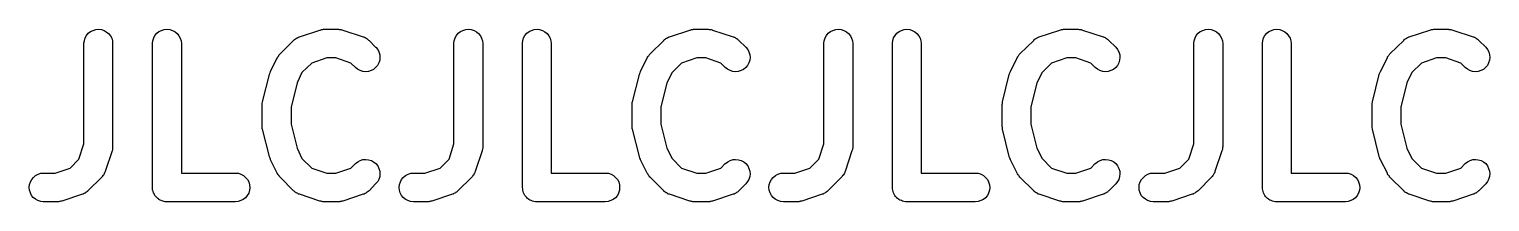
# Model space of a CAD drawing. Extents: x 94.5 to 145.5, y -143.6 to -114.4.
# Drawn here: x 136.01 to 141.08, y -114.96 to -114.36 of the extents above; entities that cross this region are included whole.
import ezdxf

# ---------------------------------------------------------------- set-up
doc = ezdxf.new("R2010")
doc.units = 0
doc.layers.add('BLACK', color=7, linetype='CONTINUOUS')

msp = doc.modelspace()

# ---------------------------------------------------------------- linework, layer by layer
at = {"layer": 'BLACK', "linetype": 'CONTINUOUS'}
for p, q in [((136.22, -114.365), (136.229, -114.361)), ((136.229, -114.361), (136.238, -114.358)), ((136.238, -114.358), (136.248, -114.357)), ((136.248, -114.357), (136.258, -114.358)), ((136.258, -114.358), (136.267, -114.361)), ((136.267, -114.361), (136.275, -114.366)), ((136.458, -114.365), (136.467, -114.361)), ((136.467, -114.361), (136.476, -114.358)), ((136.476, -114.358), (136.486, -114.357)), ((136.486, -114.357), (136.496, -114.358)), ((136.496, -114.358), (136.505, -114.361)), ((136.505, -114.361), (136.514, -114.366)), ((136.946, -114.384), (137.017, -114.36)), ((137.017, -114.36), (137.018, -114.36)), ((137.018, -114.36), (137.021, -114.359)), ((137.021, -114.359), (137.023, -114.358)), ((137.023, -114.358), (137.026, -114.358)), ((137.026, -114.358), (137.028, -114.358)), ((137.028, -114.358), (137.03, -114.357)), ((137.03, -114.357), (137.033, -114.357)), ((137.033, -114.357), (137.081, -114.357)), ((137.081, -114.357), (137.082, -114.357)), ((137.082, -114.357), (137.084, -114.358)), ((137.084, -114.358), (137.087, -114.358)), ((137.087, -114.358), (137.089, -114.358)), ((137.089, -114.358), (137.091, -114.358)), ((137.091, -114.358), (137.094, -114.359)), ((137.094, -114.359), (137.097, -114.36)), ((137.097, -114.36), (137.168, -114.384)), ((137.506, -114.365), (137.514, -114.361)), ((137.514, -114.361), (137.524, -114.358)), ((137.524, -114.358), (137.534, -114.357)), ((137.534, -114.357), (137.543, -114.358)), ((137.543, -114.358), (137.553, -114.361)), ((137.553, -114.361), (137.561, -114.366)), ((137.744, -114.365), (137.753, -114.361)), ((137.753, -114.361), (137.762, -114.358)), ((137.762, -114.358), (137.772, -114.357)), ((137.772, -114.357), (137.781, -114.358)), ((137.781, -114.358), (137.791, -114.361)), ((137.791, -114.361), (137.799, -114.366)), ((138.232, -114.384), (138.303, -114.36)), ((138.303, -114.36), (138.304, -114.36)), ((138.304, -114.36), (138.306, -114.359)), ((138.306, -114.359), (138.309, -114.358)), ((138.309, -114.358), (138.311, -114.358)), ((138.311, -114.358), (138.313, -114.358)), ((138.313, -114.358), (138.316, -114.357)), ((138.316, -114.357), (138.319, -114.357)), ((138.319, -114.357), (138.367, -114.357)), ((138.367, -114.357), (138.37, -114.358)), ((138.367, -114.357), (138.367, -114.357)), ((138.37, -114.358), (138.373, -114.358)), ((138.373, -114.358), (138.375, -114.358)), ((138.375, -114.358), (138.377, -114.358)), ((138.377, -114.358), (138.38, -114.359)), ((138.38, -114.359), (138.382, -114.36)), ((138.382, -114.36), (138.454, -114.384)), ((138.792, -114.365), (138.8, -114.361)), ((138.8, -114.361), (138.81, -114.358)), ((138.81, -114.358), (138.819, -114.357)), ((138.819, -114.357), (138.829, -114.358)), ((138.829, -114.358), (138.838, -114.361)), ((138.838, -114.361), (138.847, -114.366)), ((139.03, -114.365), (139.038, -114.361)), ((139.038, -114.361), (139.048, -114.358)), ((139.048, -114.358), (139.057, -114.357)), ((139.057, -114.357), (139.067, -114.358)), ((139.067, -114.358), (139.076, -114.361)), ((139.076, -114.361), (139.085, -114.366)), ((139.517, -114.384), (139.589, -114.36)), ((139.589, -114.36), (139.592, -114.359)), ((139.589, -114.36), (139.589, -114.36)), ((139.592, -114.359), (139.595, -114.358)), ((139.595, -114.358), (139.597, -114.358)), ((139.597, -114.358), (139.599, -114.358)), ((139.599, -114.358), (139.602, -114.357)), ((139.602, -114.357), (139.605, -114.357)), ((139.605, -114.357), (139.652, -114.357)), ((139.652, -114.357), (139.653, -114.357)), ((139.653, -114.357), (139.656, -114.358)), ((139.656, -114.358), (139.659, -114.358)), ((139.659, -114.358), (139.661, -114.358)), ((139.661, -114.358), (139.663, -114.358)), ((139.663, -114.358), (139.665, -114.359)), ((139.665, -114.359), (139.668, -114.36)), ((139.668, -114.36), (139.739, -114.384)), ((140.077, -114.365), (140.086, -114.361)), ((140.086, -114.361), (140.095, -114.358)), ((140.095, -114.358), (140.105, -114.357)), ((140.105, -114.357), (140.115, -114.358)), ((140.115, -114.358), (140.124, -114.361)), ((140.124, -114.361), (140.133, -114.366)), ((140.315, -114.365), (140.324, -114.361)), ((140.324, -114.361), (140.333, -114.358)), ((140.333, -114.358), (140.343, -114.357)), ((140.343, -114.357), (140.353, -114.358)), ((140.353, -114.358), (140.362, -114.361)), ((140.362, -114.361), (140.371, -114.366)), ((140.803, -114.384), (140.875, -114.36)), ((140.875, -114.36), (140.878, -114.359)), ((140.875, -114.36), (140.875, -114.36)), ((140.878, -114.359), (140.881, -114.358)), ((140.881, -114.358), (140.883, -114.358)), ((140.883, -114.358), (140.885, -114.358)), ((140.885, -114.358), (140.888, -114.357)), ((140.888, -114.357), (140.89, -114.357)), ((140.89, -114.357), (140.938, -114.357)), ((140.938, -114.357), (140.939, -114.357)), ((140.939, -114.357), (140.941, -114.358)), ((140.941, -114.358), (140.944, -114.358)), ((140.944, -114.358), (140.946, -114.358)), ((140.946, -114.358), (140.948, -114.358)), ((140.948, -114.358), (140.951, -114.359)), ((140.951, -114.359), (140.954, -114.36)), ((140.954, -114.36), (141.025, -114.384)), ((136.197, -114.406), (136.199, -114.397)), ((136.197, -114.407), (136.197, -114.406)), ((136.197, -114.756), (136.197, -114.407)), ((136.199, -114.397), (136.202, -114.387)), ((136.202, -114.387), (136.206, -114.379)), ((136.206, -114.379), (136.212, -114.371)), ((136.212, -114.371), (136.22, -114.365)), ((136.275, -114.366), (136.283, -114.372)), ((136.283, -114.372), (136.289, -114.38)), ((136.289, -114.38), (136.294, -114.388)), ((136.294, -114.388), (136.297, -114.397)), ((136.297, -114.397), (136.297, -114.407)), ((136.297, -114.407), (136.297, -114.764)), ((136.436, -114.406), (136.437, -114.397)), ((136.436, -114.407), (136.436, -114.406)), ((136.436, -114.907), (136.436, -114.407)), ((136.437, -114.397), (136.44, -114.387)), ((136.44, -114.387), (136.444, -114.379)), ((136.444, -114.379), (136.451, -114.371)), ((136.451, -114.371), (136.458, -114.365)), ((136.514, -114.366), (136.521, -114.372)), ((136.521, -114.372), (136.527, -114.38)), ((136.527, -114.38), (136.532, -114.388)), ((136.532, -114.388), (136.535, -114.397)), ((136.535, -114.397), (136.536, -114.407)), ((136.536, -114.407), (136.536, -114.857)), ((136.879, -114.443), (136.926, -114.396)), ((136.926, -114.396), (136.927, -114.395)), ((136.927, -114.395), (136.928, -114.394)), ((136.928, -114.394), (136.929, -114.393)), ((136.929, -114.393), (136.932, -114.391)), ((136.932, -114.391), (136.935, -114.389)), ((136.935, -114.389), (136.936, -114.388)), ((136.936, -114.388), (136.937, -114.388)), ((136.937, -114.388), (136.94, -114.386)), ((136.94, -114.386), (136.943, -114.385)), ((136.943, -114.385), (136.945, -114.384)), ((136.945, -114.384), (136.946, -114.384)), ((137.168, -114.384), (137.169, -114.384)), ((137.169, -114.384), (137.17, -114.384)), ((137.17, -114.384), (137.171, -114.385)), ((137.171, -114.385), (137.174, -114.386)), ((137.174, -114.386), (137.178, -114.388)), ((137.178, -114.388), (137.179, -114.389)), ((137.179, -114.389), (137.18, -114.389)), ((137.18, -114.389), (137.183, -114.392)), ((137.183, -114.392), (137.185, -114.394)), ((137.185, -114.394), (137.186, -114.395)), ((137.186, -114.395), (137.188, -114.396)), ((137.188, -114.396), (137.211, -114.419)), ((137.483, -114.406), (137.484, -114.397)), ((137.483, -114.407), (137.483, -114.406)), ((137.483, -114.756), (137.483, -114.407)), ((137.484, -114.397), (137.487, -114.387)), ((137.487, -114.387), (137.492, -114.379)), ((137.492, -114.379), (137.498, -114.371)), ((137.498, -114.371), (137.506, -114.365)), ((137.561, -114.366), (137.569, -114.372)), ((137.569, -114.372), (137.575, -114.38)), ((137.575, -114.38), (137.579, -114.388)), ((137.579, -114.388), (137.582, -114.397)), ((137.582, -114.397), (137.583, -114.407)), ((137.583, -114.407), (137.583, -114.764)), ((137.721, -114.406), (137.722, -114.397)), ((137.721, -114.407), (137.721, -114.406)), ((137.721, -114.907), (137.721, -114.407)), ((137.722, -114.397), (137.725, -114.387)), ((137.725, -114.387), (137.73, -114.379)), ((137.73, -114.379), (137.736, -114.371)), ((137.736, -114.371), (137.744, -114.365)), ((137.799, -114.366), (137.807, -114.372)), ((137.807, -114.372), (137.813, -114.38)), ((137.813, -114.38), (137.818, -114.388)), ((137.818, -114.388), (137.82, -114.397)), ((137.82, -114.397), (137.821, -114.407)), ((137.821, -114.407), (137.821, -114.857)), ((138.165, -114.443), (138.212, -114.396)), ((138.212, -114.396), (138.213, -114.395)), ((138.213, -114.395), (138.214, -114.394)), ((138.214, -114.394), (138.215, -114.393)), ((138.215, -114.393), (138.218, -114.391)), ((138.218, -114.391), (138.22, -114.389)), ((138.22, -114.389), (138.222, -114.388)), ((138.222, -114.388), (138.223, -114.388)), ((138.223, -114.388), (138.226, -114.386)), ((138.226, -114.386), (138.229, -114.385)), ((138.229, -114.385), (138.23, -114.384)), ((138.23, -114.384), (138.232, -114.384)), ((138.454, -114.384), (138.454, -114.384)), ((138.454, -114.384), (138.456, -114.384)), ((138.456, -114.384), (138.457, -114.385)), ((138.457, -114.385), (138.46, -114.386)), ((138.46, -114.386), (138.463, -114.388)), ((138.463, -114.388), (138.464, -114.389)), ((138.464, -114.389), (138.466, -114.389)), ((138.466, -114.389), (138.468, -114.392)), ((138.468, -114.392), (138.471, -114.394)), ((138.471, -114.394), (138.472, -114.395)), ((138.472, -114.395), (138.473, -114.396)), ((138.473, -114.396), (138.497, -114.419)), ((138.769, -114.406), (138.77, -114.397)), ((138.769, -114.407), (138.769, -114.406)), ((138.769, -114.756), (138.769, -114.407)), ((138.77, -114.397), (138.773, -114.387)), ((138.773, -114.387), (138.778, -114.379)), ((138.778, -114.379), (138.784, -114.371)), ((138.784, -114.371), (138.792, -114.365)), ((138.847, -114.366), (138.854, -114.372)), ((138.854, -114.372), (138.861, -114.38)), ((138.861, -114.38), (138.865, -114.388)), ((138.865, -114.388), (138.868, -114.397)), ((138.868, -114.397), (138.869, -114.407)), ((138.869, -114.407), (138.869, -114.764)), ((139.007, -114.406), (139.008, -114.397)), ((139.007, -114.407), (139.007, -114.406)), ((139.007, -114.907), (139.007, -114.407)), ((139.008, -114.397), (139.011, -114.387)), ((139.011, -114.387), (139.016, -114.379)), ((139.016, -114.379), (139.022, -114.371)), ((139.022, -114.371), (139.03, -114.365)), ((139.085, -114.366), (139.092, -114.372)), ((139.092, -114.372), (139.099, -114.38)), ((139.099, -114.38), (139.103, -114.388)), ((139.103, -114.388), (139.106, -114.397)), ((139.106, -114.397), (139.107, -114.407)), ((139.107, -114.407), (139.107, -114.857)), ((139.45, -114.443), (139.498, -114.396)), ((139.498, -114.395), (139.499, -114.394)), ((139.498, -114.396), (139.498, -114.395)), ((139.499, -114.394), (139.5, -114.393)), ((139.5, -114.393), (139.503, -114.391)), ((139.503, -114.391), (139.506, -114.389)), ((139.506, -114.389), (139.507, -114.388)), ((139.507, -114.388), (139.508, -114.388)), ((139.508, -114.388), (139.512, -114.386)), ((139.512, -114.386), (139.515, -114.385)), ((139.515, -114.385), (139.516, -114.384)), ((139.516, -114.384), (139.517, -114.384)), ((139.739, -114.384), (139.74, -114.384)), ((139.74, -114.384), (139.741, -114.384)), ((139.741, -114.384), (139.743, -114.385)), ((139.743, -114.385), (139.746, -114.386)), ((139.746, -114.386), (139.749, -114.388)), ((139.749, -114.388), (139.75, -114.389)), ((139.75, -114.389), (139.751, -114.389)), ((139.751, -114.389), (139.754, -114.392)), ((139.754, -114.392), (139.757, -114.394)), ((139.757, -114.394), (139.758, -114.395)), ((139.758, -114.395), (139.759, -114.396)), ((139.759, -114.396), (139.783, -114.419)), ((140.055, -114.406), (140.056, -114.397)), ((140.055, -114.407), (140.055, -114.406)), ((140.055, -114.756), (140.055, -114.407)), ((140.056, -114.397), (140.059, -114.387)), ((140.059, -114.387), (140.063, -114.379)), ((140.063, -114.379), (140.07, -114.371)), ((140.07, -114.371), (140.077, -114.365)), ((140.133, -114.366), (140.14, -114.372)), ((140.14, -114.372), (140.146, -114.38)), ((140.146, -114.38), (140.151, -114.388)), ((140.151, -114.388), (140.154, -114.397)), ((140.154, -114.397), (140.155, -114.407)), ((140.155, -114.407), (140.155, -114.764)), ((140.293, -114.406), (140.294, -114.397)), ((140.293, -114.407), (140.293, -114.406)), ((140.293, -114.907), (140.293, -114.407)), ((140.294, -114.397), (140.297, -114.387)), ((140.297, -114.387), (140.301, -114.379)), ((140.301, -114.379), (140.308, -114.371)), ((140.308, -114.371), (140.315, -114.365)), ((140.371, -114.366), (140.378, -114.372)), ((140.378, -114.372), (140.384, -114.38)), ((140.384, -114.38), (140.389, -114.388)), ((140.389, -114.388), (140.392, -114.397)), ((140.392, -114.397), (140.393, -114.407)), ((140.393, -114.407), (140.393, -114.857)), ((140.736, -114.443), (140.784, -114.396)), ((140.784, -114.395), (140.785, -114.394)), ((140.784, -114.396), (140.784, -114.395)), ((140.785, -114.394), (140.786, -114.393)), ((140.786, -114.393), (140.789, -114.391)), ((140.789, -114.391), (140.792, -114.389)), ((140.792, -114.389), (140.793, -114.388)), ((140.793, -114.388), (140.794, -114.388)), ((140.794, -114.388), (140.797, -114.386)), ((140.797, -114.386), (140.8, -114.385)), ((140.8, -114.385), (140.802, -114.384)), ((140.802, -114.384), (140.803, -114.384)), ((141.025, -114.384), (141.026, -114.384)), ((141.026, -114.384), (141.027, -114.384)), ((141.027, -114.384), (141.029, -114.385)), ((141.029, -114.385), (141.032, -114.386)), ((141.032, -114.386), (141.035, -114.388)), ((141.035, -114.388), (141.036, -114.389)), ((141.036, -114.389), (141.037, -114.389)), ((141.037, -114.389), (141.04, -114.392)), ((141.04, -114.392), (141.043, -114.394)), ((141.043, -114.394), (141.044, -114.395)), ((141.044, -114.395), (141.045, -114.396)), ((141.045, -114.396), (141.069, -114.419)), ((136.846, -114.504), (136.869, -114.456)), ((136.869, -114.456), (136.87, -114.456)), ((136.87, -114.456), (136.871, -114.453)), ((136.871, -114.453), (136.873, -114.451)), ((136.873, -114.451), (136.874, -114.449)), ((136.874, -114.449), (136.875, -114.447)), ((136.875, -114.447), (136.877, -114.445)), ((136.877, -114.445), (136.879, -114.443)), ((137.041, -114.457), (136.989, -114.475)), ((137.073, -114.457), (137.041, -114.457)), ((137.125, -114.475), (137.073, -114.457)), ((137.211, -114.419), (137.212, -114.42)), ((137.212, -114.42), (137.218, -114.428)), ((137.218, -114.428), (137.222, -114.436)), ((137.222, -114.436), (137.225, -114.446)), ((137.225, -114.446), (137.226, -114.455)), ((137.226, -114.455), (137.225, -114.465)), ((138.131, -114.504), (138.155, -114.456)), ((138.155, -114.456), (138.157, -114.453)), ((138.155, -114.456), (138.155, -114.456)), ((138.157, -114.453), (138.158, -114.451)), ((138.158, -114.451), (138.16, -114.449)), ((138.16, -114.449), (138.161, -114.447)), ((138.161, -114.447), (138.163, -114.445)), ((138.163, -114.445), (138.165, -114.443)), ((138.327, -114.457), (138.274, -114.475)), ((138.358, -114.457), (138.327, -114.457)), ((138.411, -114.475), (138.358, -114.457)), ((138.497, -114.419), (138.498, -114.42)), ((138.498, -114.42), (138.504, -114.428)), ((138.504, -114.428), (138.508, -114.436)), ((138.508, -114.436), (138.511, -114.446)), ((138.511, -114.446), (138.512, -114.455)), ((138.512, -114.455), (138.511, -114.465)), ((139.417, -114.504), (139.441, -114.456)), ((139.441, -114.456), (139.443, -114.453)), ((139.441, -114.456), (139.441, -114.456)), ((139.443, -114.453), (139.444, -114.451)), ((139.444, -114.451), (139.445, -114.449)), ((139.445, -114.449), (139.446, -114.447)), ((139.446, -114.447), (139.448, -114.445)), ((139.448, -114.445), (139.45, -114.443)), ((139.613, -114.457), (139.56, -114.475)), ((139.644, -114.457), (139.613, -114.457)), ((139.697, -114.475), (139.644, -114.457)), ((139.783, -114.419), (139.783, -114.42)), ((139.783, -114.42), (139.789, -114.428)), ((139.789, -114.428), (139.794, -114.436)), ((139.794, -114.436), (139.797, -114.446)), ((139.797, -114.455), (139.796, -114.465)), ((139.797, -114.446), (139.797, -114.455)), ((140.703, -114.504), (140.727, -114.456)), ((140.727, -114.456), (140.728, -114.453)), ((140.727, -114.456), (140.727, -114.456)), ((140.728, -114.453), (140.73, -114.451)), ((140.73, -114.451), (140.731, -114.449)), ((140.731, -114.449), (140.732, -114.447)), ((140.732, -114.447), (140.734, -114.445)), ((140.734, -114.445), (140.736, -114.443)), ((140.898, -114.457), (140.846, -114.475)), ((140.93, -114.457), (140.898, -114.457)), ((140.982, -114.475), (140.93, -114.457)), ((141.069, -114.419), (141.069, -114.42)), ((141.069, -114.42), (141.075, -114.428)), ((141.075, -114.428), (141.08, -114.436)), ((141.08, -114.436), (141.082, -114.446)), ((141.082, -114.446), (141.083, -114.455)), ((141.083, -114.455), (141.082, -114.465)), ((136.818, -114.609), (136.842, -114.514)), ((136.842, -114.513), (136.844, -114.509)), ((136.842, -114.514), (136.842, -114.513)), ((136.842, -114.513), (136.842, -114.513)), ((136.842, -114.513), (136.842, -114.513)), ((136.844, -114.509), (136.845, -114.504)), ((136.845, -114.504), (136.846, -114.504)), ((136.846, -114.504), (136.846, -114.504)), ((136.955, -114.508), (136.938, -114.544)), ((136.989, -114.475), (136.955, -114.508)), ((137.141, -114.49), (137.125, -114.475)), ((137.148, -114.496), (137.141, -114.49)), ((137.157, -114.501), (137.148, -114.496)), ((137.166, -114.504), (137.157, -114.501)), ((137.176, -114.505), (137.166, -114.504)), ((137.186, -114.504), (137.176, -114.505)), ((137.195, -114.501), (137.186, -114.504)), ((137.204, -114.497), (137.195, -114.501)), ((137.211, -114.49), (137.204, -114.497)), ((137.217, -114.483), (137.211, -114.49)), ((137.222, -114.474), (137.217, -114.483)), ((137.225, -114.465), (137.222, -114.474)), ((138.104, -114.609), (138.128, -114.514)), ((138.128, -114.513), (138.13, -114.509)), ((138.128, -114.514), (138.128, -114.513)), ((138.128, -114.513), (138.128, -114.513)), ((138.128, -114.513), (138.128, -114.513)), ((138.13, -114.509), (138.131, -114.504)), ((138.131, -114.504), (138.131, -114.504)), ((138.131, -114.504), (138.131, -114.504)), ((138.241, -114.508), (138.223, -114.544)), ((138.274, -114.475), (138.241, -114.508)), ((138.426, -114.49), (138.411, -114.475)), ((138.434, -114.496), (138.426, -114.49)), ((138.443, -114.501), (138.434, -114.496)), ((138.452, -114.504), (138.443, -114.501)), ((138.462, -114.505), (138.452, -114.504)), ((138.471, -114.504), (138.462, -114.505)), ((138.481, -114.501), (138.471, -114.504)), ((138.489, -114.497), (138.481, -114.501)), ((138.497, -114.49), (138.489, -114.497)), ((138.503, -114.483), (138.497, -114.49)), ((138.508, -114.474), (138.503, -114.483)), ((138.511, -114.465), (138.508, -114.474)), ((139.389, -114.609), (139.413, -114.514)), ((139.413, -114.514), (139.413, -114.513)), ((139.413, -114.513), (139.414, -114.513)), ((139.414, -114.513), (139.415, -114.509)), ((139.414, -114.513), (139.414, -114.513)), ((139.415, -114.509), (139.417, -114.504)), ((139.417, -114.504), (139.417, -114.504)), ((139.417, -114.504), (139.417, -114.504)), ((139.527, -114.508), (139.509, -114.544)), ((139.56, -114.475), (139.527, -114.508)), ((139.712, -114.49), (139.697, -114.475)), ((139.72, -114.496), (139.712, -114.49)), ((139.728, -114.501), (139.72, -114.496)), ((139.738, -114.504), (139.728, -114.501)), ((139.747, -114.505), (139.738, -114.504)), ((139.757, -114.504), (139.747, -114.505)), ((139.766, -114.501), (139.757, -114.504)), ((139.775, -114.497), (139.766, -114.501)), ((139.783, -114.49), (139.775, -114.497)), ((139.789, -114.483), (139.783, -114.49)), ((139.794, -114.474), (139.789, -114.483)), ((139.796, -114.465), (139.794, -114.474)), ((140.675, -114.609), (140.699, -114.514)), ((140.699, -114.513), (140.701, -114.509)), ((140.699, -114.514), (140.699, -114.513)), ((140.699, -114.513), (140.699, -114.513)), ((140.699, -114.513), (140.699, -114.513)), ((140.701, -114.509), (140.703, -114.504)), ((140.703, -114.504), (140.703, -114.504)), ((140.703, -114.504), (140.703, -114.504)), ((140.812, -114.508), (140.795, -114.544)), ((140.846, -114.475), (140.812, -114.508)), ((140.998, -114.49), (140.982, -114.475)), ((141.005, -114.496), (140.998, -114.49)), ((141.014, -114.501), (141.005, -114.496)), ((141.023, -114.504), (141.014, -114.501)), ((141.033, -114.505), (141.023, -114.504)), ((141.043, -114.504), (141.033, -114.505)), ((141.052, -114.501), (141.043, -114.504)), ((141.061, -114.497), (141.052, -114.501)), ((141.068, -114.49), (141.061, -114.497)), ((141.075, -114.483), (141.068, -114.49)), ((141.079, -114.474), (141.075, -114.483)), ((141.082, -114.465), (141.079, -114.474)), ((136.938, -114.544), (136.917, -114.628)), ((138.223, -114.544), (138.202, -114.628)), ((139.509, -114.544), (139.488, -114.628)), ((140.795, -114.544), (140.774, -114.628)), ((136.817, -114.615), (136.818, -114.611)), ((136.817, -114.619), (136.817, -114.615)), ((136.818, -114.61), (136.818, -114.609)), ((136.818, -114.611), (136.818, -114.61)), ((138.102, -114.619), (138.103, -114.615)), ((138.103, -114.611), (138.104, -114.61)), ((138.103, -114.615), (138.103, -114.611)), ((138.104, -114.61), (138.104, -114.609)), ((139.388, -114.619), (139.389, -114.615)), ((139.389, -114.61), (139.389, -114.609)), ((139.389, -114.611), (139.389, -114.61)), ((139.389, -114.615), (139.389, -114.611)), ((140.674, -114.615), (140.675, -114.611)), ((140.674, -114.619), (140.674, -114.615)), ((140.675, -114.61), (140.675, -114.609)), ((140.675, -114.611), (140.675, -114.61)), ((136.817, -114.62), (136.817, -114.619)), ((136.817, -114.621), (136.817, -114.62)), ((136.817, -114.693), (136.817, -114.621)), ((136.817, -114.621), (136.817, -114.621)), ((136.917, -114.628), (136.917, -114.687)), ((138.102, -114.62), (138.102, -114.619)), ((138.102, -114.621), (138.102, -114.62)), ((138.102, -114.693), (138.102, -114.621)), ((138.102, -114.621), (138.102, -114.621)), ((138.202, -114.628), (138.202, -114.687)), ((139.388, -114.62), (139.388, -114.619)), ((139.388, -114.621), (139.388, -114.62)), ((139.388, -114.693), (139.388, -114.621)), ((139.388, -114.621), (139.388, -114.621)), ((139.488, -114.628), (139.488, -114.687)), ((140.674, -114.62), (140.674, -114.619)), ((140.674, -114.621), (140.674, -114.62)), ((140.674, -114.693), (140.674, -114.621)), ((140.674, -114.621), (140.674, -114.621)), ((140.774, -114.628), (140.774, -114.687)), ((136.817, -114.694), (136.817, -114.693)), ((136.817, -114.695), (136.817, -114.694)), ((136.817, -114.699), (136.817, -114.695)), ((136.817, -114.703), (136.817, -114.699)), ((136.818, -114.703), (136.817, -114.703)), ((136.818, -114.704), (136.818, -114.703)), ((136.818, -114.705), (136.818, -114.704)), ((136.842, -114.8), (136.818, -114.705)), ((136.917, -114.687), (136.938, -114.771)), ((138.102, -114.694), (138.102, -114.693)), ((138.102, -114.695), (138.102, -114.694)), ((138.103, -114.699), (138.102, -114.695)), ((138.103, -114.703), (138.103, -114.699)), ((138.104, -114.704), (138.103, -114.703)), ((138.103, -114.703), (138.103, -114.703)), ((138.104, -114.705), (138.104, -114.704)), ((138.128, -114.8), (138.104, -114.705)), ((138.202, -114.687), (138.223, -114.771)), ((139.388, -114.694), (139.388, -114.693)), ((139.388, -114.695), (139.388, -114.694)), ((139.389, -114.699), (139.388, -114.695)), ((139.389, -114.703), (139.389, -114.699)), ((139.389, -114.704), (139.389, -114.703)), ((139.389, -114.703), (139.389, -114.703)), ((139.389, -114.705), (139.389, -114.704)), ((139.413, -114.8), (139.389, -114.705)), ((139.488, -114.687), (139.509, -114.771)), ((140.674, -114.694), (140.674, -114.693)), ((140.674, -114.695), (140.674, -114.694)), ((140.674, -114.699), (140.674, -114.695)), ((140.675, -114.703), (140.674, -114.699)), ((140.675, -114.704), (140.675, -114.703)), ((140.675, -114.703), (140.675, -114.703)), ((140.675, -114.705), (140.675, -114.704)), ((140.699, -114.8), (140.675, -114.705)), ((140.774, -114.687), (140.795, -114.771)), ((136.18, -114.809), (136.197, -114.756)), ((136.297, -114.764), (136.297, -114.765)), ((136.297, -114.765), (136.297, -114.768)), ((136.297, -114.768), (136.297, -114.771)), ((137.466, -114.809), (137.483, -114.756)), ((137.583, -114.764), (137.583, -114.765)), ((137.583, -114.765), (137.583, -114.768)), ((137.583, -114.768), (137.583, -114.771)), ((138.751, -114.809), (138.769, -114.756)), ((138.869, -114.764), (138.869, -114.765)), ((138.869, -114.765), (138.869, -114.768)), ((138.869, -114.768), (138.869, -114.771)), ((140.037, -114.809), (140.055, -114.756)), ((140.155, -114.765), (140.154, -114.768)), ((140.154, -114.768), (140.154, -114.771)), ((140.155, -114.764), (140.155, -114.765)), ((136.149, -114.84), (136.18, -114.809)), ((136.295, -114.78), (136.271, -114.852)), ((136.296, -114.777), (136.295, -114.78)), ((136.297, -114.773), (136.296, -114.775)), ((136.296, -114.775), (136.296, -114.777)), ((136.297, -114.771), (136.297, -114.773)), ((136.842, -114.801), (136.842, -114.8)), ((136.842, -114.8), (136.842, -114.8)), ((136.844, -114.805), (136.842, -114.801)), ((136.845, -114.809), (136.844, -114.805)), ((136.845, -114.81), (136.845, -114.809)), ((136.846, -114.811), (136.845, -114.81)), ((136.845, -114.81), (136.845, -114.81)), ((136.869, -114.858), (136.846, -114.811)), ((136.938, -114.771), (136.955, -114.806)), ((136.955, -114.806), (136.989, -114.84)), ((137.141, -114.824), (137.149, -114.818)), ((137.149, -114.818), (137.157, -114.813)), ((137.157, -114.813), (137.167, -114.81)), ((137.167, -114.81), (137.177, -114.81)), ((137.177, -114.81), (137.186, -114.811)), ((137.186, -114.811), (137.196, -114.814)), ((137.196, -114.814), (137.204, -114.818)), ((137.204, -114.818), (137.212, -114.824)), ((137.435, -114.84), (137.466, -114.809)), ((137.581, -114.78), (137.557, -114.852)), ((137.582, -114.775), (137.581, -114.777)), ((137.581, -114.777), (137.581, -114.78)), ((137.583, -114.771), (137.582, -114.773)), ((137.582, -114.773), (137.582, -114.775)), ((138.128, -114.801), (138.128, -114.8)), ((138.128, -114.8), (138.128, -114.8)), ((138.129, -114.805), (138.128, -114.801)), ((138.131, -114.809), (138.129, -114.805)), ((138.131, -114.81), (138.131, -114.809)), ((138.131, -114.811), (138.131, -114.81)), ((138.131, -114.81), (138.131, -114.81)), ((138.155, -114.858), (138.131, -114.811)), ((138.223, -114.771), (138.241, -114.806)), ((138.241, -114.806), (138.274, -114.84)), ((138.427, -114.824), (138.435, -114.818)), ((138.435, -114.818), (138.443, -114.813)), ((138.443, -114.813), (138.453, -114.81)), ((138.453, -114.81), (138.462, -114.81)), ((138.462, -114.81), (138.472, -114.811)), ((138.472, -114.811), (138.481, -114.814)), ((138.481, -114.814), (138.49, -114.818)), ((138.49, -114.818), (138.497, -114.824)), ((138.72, -114.84), (138.751, -114.809)), ((138.866, -114.78), (138.843, -114.852)), ((138.867, -114.777), (138.866, -114.78)), ((138.868, -114.775), (138.867, -114.777)), ((138.869, -114.771), (138.868, -114.773)), ((138.868, -114.773), (138.868, -114.775)), ((139.413, -114.801), (139.413, -114.8)), ((139.413, -114.8), (139.413, -114.8)), ((139.415, -114.805), (139.413, -114.801)), ((139.417, -114.809), (139.415, -114.805)), ((139.417, -114.81), (139.417, -114.809)), ((139.417, -114.811), (139.417, -114.81)), ((139.417, -114.81), (139.417, -114.81)), ((139.441, -114.858), (139.417, -114.811)), ((139.509, -114.771), (139.527, -114.806)), ((139.527, -114.806), (139.56, -114.84)), ((139.713, -114.824), (139.72, -114.818)), ((139.72, -114.818), (139.729, -114.813)), ((139.729, -114.813), (139.738, -114.81)), ((139.738, -114.81), (139.748, -114.81)), ((139.748, -114.81), (139.758, -114.811)), ((139.758, -114.811), (139.767, -114.814)), ((139.767, -114.814), (139.776, -114.818)), ((139.776, -114.818), (139.783, -114.824)), ((140.006, -114.84), (140.037, -114.809)), ((140.152, -114.78), (140.128, -114.852)), ((140.153, -114.777), (140.152, -114.78)), ((140.154, -114.775), (140.153, -114.777)), ((140.154, -114.771), (140.154, -114.773)), ((140.154, -114.773), (140.154, -114.775)), ((140.699, -114.801), (140.699, -114.8)), ((140.699, -114.8), (140.699, -114.8)), ((140.701, -114.805), (140.699, -114.801)), ((140.702, -114.809), (140.701, -114.805)), ((140.702, -114.81), (140.702, -114.809)), ((140.703, -114.811), (140.702, -114.81)), ((140.702, -114.81), (140.702, -114.81)), ((140.727, -114.858), (140.703, -114.811)), ((140.795, -114.771), (140.812, -114.806)), ((140.812, -114.806), (140.846, -114.84)), ((140.998, -114.824), (141.006, -114.818)), ((141.006, -114.818), (141.015, -114.813)), ((141.015, -114.813), (141.024, -114.81)), ((141.024, -114.81), (141.034, -114.81)), ((141.034, -114.81), (141.043, -114.811)), ((141.043, -114.811), (141.053, -114.814)), ((141.053, -114.814), (141.061, -114.818)), ((141.061, -114.818), (141.069, -114.824)), ((136.022, -114.872), (136.029, -114.866)), ((136.029, -114.866), (136.038, -114.861)), ((136.038, -114.861), (136.047, -114.858)), ((136.047, -114.858), (136.057, -114.857)), ((136.057, -114.857), (136.097, -114.857)), ((136.097, -114.857), (136.149, -114.84)), ((136.261, -114.869), (136.26, -114.87)), ((136.263, -114.866), (136.261, -114.869)), ((136.265, -114.864), (136.263, -114.866)), ((136.266, -114.862), (136.265, -114.864)), ((136.267, -114.861), (136.266, -114.862)), ((136.268, -114.858), (136.267, -114.861)), ((136.27, -114.855), (136.268, -114.858)), ((136.271, -114.852), (136.27, -114.854)), ((136.27, -114.854), (136.27, -114.855)), ((136.271, -114.852), (136.271, -114.852)), ((136.536, -114.857), (136.724, -114.857)), ((136.724, -114.857), (136.724, -114.857)), ((136.724, -114.857), (136.734, -114.858)), ((136.734, -114.858), (136.743, -114.861)), ((136.743, -114.861), (136.752, -114.866)), ((136.752, -114.866), (136.759, -114.872)), ((136.871, -114.861), (136.869, -114.858)), ((136.872, -114.863), (136.871, -114.861)), ((136.874, -114.865), (136.872, -114.863)), ((136.875, -114.866), (136.874, -114.865)), ((136.877, -114.868), (136.875, -114.866)), ((136.878, -114.871), (136.877, -114.868)), ((136.989, -114.84), (137.041, -114.857)), ((137.041, -114.857), (137.073, -114.857)), ((137.073, -114.857), (137.125, -114.84)), ((137.125, -114.84), (137.141, -114.824)), ((137.141, -114.824), (137.141, -114.824)), ((137.212, -114.824), (137.218, -114.832)), ((137.218, -114.832), (137.222, -114.841)), ((137.222, -114.841), (137.225, -114.85)), ((137.225, -114.869), (137.222, -114.879)), ((137.225, -114.85), (137.226, -114.86)), ((137.226, -114.86), (137.225, -114.869)), ((137.307, -114.872), (137.315, -114.866)), ((137.315, -114.866), (137.324, -114.861)), ((137.324, -114.861), (137.333, -114.858)), ((137.333, -114.858), (137.343, -114.857)), ((137.343, -114.857), (137.382, -114.857)), ((137.382, -114.857), (137.435, -114.84)), ((137.547, -114.869), (137.546, -114.87)), ((137.549, -114.866), (137.547, -114.869)), ((137.551, -114.864), (137.549, -114.866)), ((137.552, -114.862), (137.551, -114.864)), ((137.554, -114.858), (137.552, -114.861)), ((137.552, -114.861), (137.552, -114.862)), ((137.556, -114.855), (137.554, -114.858)), ((137.557, -114.852), (137.556, -114.854)), ((137.556, -114.854), (137.556, -114.855)), ((137.557, -114.852), (137.557, -114.852)), ((137.821, -114.857), (138.009, -114.857)), ((138.009, -114.857), (138.01, -114.857)), ((138.01, -114.857), (138.02, -114.858)), ((138.02, -114.858), (138.029, -114.861)), ((138.029, -114.861), (138.038, -114.866)), ((138.038, -114.866), (138.045, -114.872)), ((138.157, -114.86), (138.155, -114.858)), ((138.158, -114.863), (138.157, -114.86)), ((138.159, -114.865), (138.158, -114.863)), ((138.16, -114.866), (138.159, -114.865)), ((138.162, -114.868), (138.16, -114.866)), ((138.164, -114.871), (138.162, -114.868)), ((138.274, -114.84), (138.327, -114.857)), ((138.327, -114.857), (138.358, -114.857)), ((138.358, -114.857), (138.411, -114.84)), ((138.411, -114.84), (138.426, -114.824)), ((138.426, -114.824), (138.427, -114.824)), ((138.497, -114.824), (138.504, -114.832)), ((138.504, -114.832), (138.508, -114.841)), ((138.508, -114.841), (138.511, -114.85)), ((138.511, -114.869), (138.508, -114.879)), ((138.511, -114.85), (138.512, -114.86)), ((138.512, -114.86), (138.511, -114.869)), ((138.593, -114.872), (138.601, -114.866)), ((138.601, -114.866), (138.609, -114.861)), ((138.609, -114.861), (138.619, -114.858)), ((138.619, -114.858), (138.628, -114.857)), ((138.628, -114.857), (138.668, -114.857)), ((138.668, -114.857), (138.72, -114.84)), ((138.832, -114.869), (138.831, -114.87)), ((138.834, -114.866), (138.832, -114.869)), ((138.837, -114.864), (138.834, -114.866)), ((138.838, -114.861), (138.837, -114.862)), ((138.837, -114.862), (138.837, -114.864)), ((138.84, -114.858), (138.838, -114.861)), ((138.841, -114.855), (138.84, -114.858)), ((138.842, -114.854), (138.841, -114.855)), ((138.843, -114.852), (138.842, -114.852)), ((138.842, -114.852), (138.842, -114.854)), ((139.107, -114.857), (139.295, -114.857)), ((139.295, -114.857), (139.296, -114.857)), ((139.296, -114.857), (139.305, -114.858)), ((139.305, -114.858), (139.315, -114.861)), ((139.315, -114.861), (139.323, -114.866)), ((139.323, -114.866), (139.331, -114.872)), ((139.442, -114.86), (139.441, -114.858)), ((139.444, -114.863), (139.442, -114.86)), ((139.445, -114.865), (139.444, -114.863)), ((139.446, -114.866), (139.445, -114.865)), ((139.448, -114.868), (139.446, -114.866)), ((139.45, -114.871), (139.448, -114.868)), ((139.56, -114.84), (139.613, -114.857)), ((139.613, -114.857), (139.644, -114.857)), ((139.644, -114.857), (139.697, -114.84)), ((139.697, -114.84), (139.712, -114.824)), ((139.712, -114.824), (139.713, -114.824)), ((139.783, -114.824), (139.789, -114.832)), ((139.789, -114.832), (139.794, -114.841)), ((139.794, -114.841), (139.797, -114.85)), ((139.796, -114.869), (139.794, -114.879)), ((139.797, -114.86), (139.796, -114.869)), ((139.797, -114.85), (139.797, -114.86)), ((139.879, -114.872), (139.886, -114.866)), ((139.886, -114.866), (139.895, -114.861)), ((139.895, -114.861), (139.904, -114.858)), ((139.904, -114.858), (139.914, -114.857)), ((139.914, -114.857), (139.954, -114.857)), ((139.954, -114.857), (140.006, -114.84)), ((140.118, -114.869), (140.117, -114.87)), ((140.12, -114.866), (140.118, -114.869)), ((140.122, -114.864), (140.12, -114.866)), ((140.123, -114.862), (140.122, -114.864)), ((140.124, -114.861), (140.123, -114.862)), ((140.125, -114.858), (140.124, -114.861)), ((140.127, -114.855), (140.125, -114.858)), ((140.128, -114.852), (140.127, -114.854)), ((140.127, -114.854), (140.127, -114.855)), ((140.128, -114.852), (140.128, -114.852)), ((140.393, -114.857), (140.581, -114.857)), ((140.581, -114.857), (140.582, -114.857)), ((140.582, -114.857), (140.591, -114.858)), ((140.591, -114.858), (140.601, -114.861)), ((140.601, -114.861), (140.609, -114.866)), ((140.609, -114.866), (140.617, -114.872)), ((140.728, -114.861), (140.727, -114.858)), ((140.729, -114.863), (140.728, -114.861)), ((140.731, -114.865), (140.729, -114.863)), ((140.732, -114.866), (140.731, -114.865)), ((140.734, -114.868), (140.732, -114.866)), ((140.735, -114.871), (140.734, -114.868)), ((140.846, -114.84), (140.898, -114.857)), ((140.898, -114.857), (140.93, -114.857)), ((140.93, -114.857), (140.982, -114.84)), ((140.982, -114.84), (140.998, -114.824)), ((140.998, -114.824), (140.998, -114.824)), ((141.069, -114.824), (141.075, -114.832)), ((141.075, -114.832), (141.079, -114.841)), ((141.079, -114.841), (141.082, -114.85)), ((141.082, -114.869), (141.079, -114.879)), ((141.082, -114.85), (141.083, -114.86)), ((141.083, -114.86), (141.082, -114.869)), ((136.007, -114.907), (136.008, -114.897)), ((136.008, -114.917), (136.007, -114.907)), ((136.008, -114.897), (136.011, -114.888)), ((136.011, -114.926), (136.008, -114.917)), ((136.011, -114.888), (136.016, -114.879)), ((136.016, -114.879), (136.022, -114.872)), ((136.21, -114.92), (136.209, -114.921)), ((136.211, -114.919), (136.21, -114.92)), ((136.259, -114.871), (136.211, -114.919)), ((136.211, -114.919), (136.211, -114.919)), ((136.26, -114.87), (136.259, -114.871)), ((136.436, -114.912), (136.436, -114.907)), ((136.436, -114.917), (136.436, -114.912)), ((136.437, -114.917), (136.436, -114.917)), ((136.438, -114.921), (136.437, -114.917)), ((136.437, -114.917), (136.437, -114.917)), ((136.759, -114.872), (136.766, -114.88)), ((136.766, -114.88), (136.77, -114.888)), ((136.77, -114.888), (136.773, -114.898)), ((136.773, -114.917), (136.77, -114.927)), ((136.773, -114.898), (136.774, -114.908)), ((136.774, -114.908), (136.773, -114.917)), ((136.879, -114.871), (136.878, -114.871)), ((136.926, -114.919), (136.879, -114.871)), ((136.928, -114.92), (136.926, -114.919)), ((136.929, -114.921), (136.928, -114.92)), ((137.186, -114.92), (137.185, -114.921)), ((137.187, -114.919), (137.186, -114.92)), ((137.188, -114.919), (137.187, -114.919)), ((137.211, -114.895), (137.188, -114.919)), ((137.218, -114.887), (137.211, -114.895)), ((137.222, -114.879), (137.218, -114.887)), ((137.293, -114.907), (137.294, -114.897)), ((137.294, -114.917), (137.293, -114.907)), ((137.294, -114.897), (137.297, -114.888)), ((137.296, -114.926), (137.294, -114.917)), ((137.297, -114.888), (137.301, -114.879)), ((137.301, -114.879), (137.307, -114.872)), ((137.495, -114.92), (137.494, -114.921)), ((137.497, -114.919), (137.495, -114.92)), ((137.545, -114.871), (137.497, -114.919)), ((137.497, -114.919), (137.497, -114.919)), ((137.546, -114.87), (137.545, -114.871)), ((137.722, -114.912), (137.721, -114.907)), ((137.722, -114.917), (137.722, -114.912)), ((137.724, -114.921), (137.722, -114.917)), ((137.722, -114.917), (137.722, -114.917)), ((137.722, -114.917), (137.722, -114.917)), ((138.045, -114.872), (138.051, -114.88)), ((138.051, -114.88), (138.056, -114.888)), ((138.058, -114.917), (138.055, -114.927)), ((138.056, -114.888), (138.058, -114.898)), ((138.058, -114.898), (138.059, -114.908)), ((138.059, -114.908), (138.058, -114.917)), ((138.165, -114.871), (138.164, -114.871)), ((138.212, -114.919), (138.165, -114.871)), ((138.213, -114.92), (138.212, -114.919)), ((138.214, -114.921), (138.213, -114.92)), ((138.472, -114.92), (138.471, -114.921)), ((138.473, -114.919), (138.472, -114.92)), ((138.497, -114.895), (138.473, -114.919)), ((138.473, -114.919), (138.473, -114.919)), ((138.503, -114.887), (138.497, -114.895)), ((138.508, -114.879), (138.503, -114.887)), ((138.578, -114.907), (138.579, -114.897)), ((138.579, -114.917), (138.578, -114.907)), ((138.579, -114.897), (138.582, -114.888)), ((138.582, -114.926), (138.579, -114.917)), ((138.582, -114.888), (138.587, -114.879)), ((138.587, -114.879), (138.593, -114.872)), ((138.781, -114.92), (138.78, -114.921)), ((138.782, -114.919), (138.781, -114.92)), ((138.783, -114.919), (138.782, -114.919)), ((138.83, -114.871), (138.783, -114.919)), ((138.831, -114.87), (138.83, -114.871)), ((139.007, -114.912), (139.007, -114.907)), ((139.008, -114.917), (139.007, -114.912)), ((139.009, -114.921), (139.008, -114.917)), ((139.008, -114.917), (139.008, -114.917)), ((139.008, -114.917), (139.008, -114.917)), ((139.331, -114.872), (139.337, -114.88)), ((139.337, -114.88), (139.341, -114.888)), ((139.341, -114.888), (139.344, -114.898)), ((139.344, -114.917), (139.341, -114.927)), ((139.344, -114.898), (139.345, -114.908)), ((139.345, -114.908), (139.344, -114.917)), ((139.498, -114.919), (139.45, -114.871)), ((139.45, -114.871), (139.45, -114.871)), ((139.499, -114.92), (139.498, -114.919)), ((139.5, -114.921), (139.499, -114.92)), ((139.757, -114.92), (139.756, -114.921)), ((139.759, -114.919), (139.757, -114.92)), ((139.783, -114.895), (139.759, -114.919)), ((139.759, -114.919), (139.759, -114.919)), ((139.789, -114.887), (139.783, -114.895)), ((139.794, -114.879), (139.789, -114.887)), ((139.864, -114.907), (139.865, -114.897)), ((139.865, -114.917), (139.864, -114.907)), ((139.865, -114.897), (139.868, -114.888)), ((139.868, -114.926), (139.865, -114.917)), ((139.868, -114.888), (139.873, -114.879)), ((139.873, -114.879), (139.879, -114.872)), ((140.067, -114.92), (140.066, -114.921)), ((140.068, -114.919), (140.067, -114.92)), ((140.069, -114.919), (140.068, -114.919)), ((140.116, -114.871), (140.069, -114.919)), ((140.117, -114.87), (140.116, -114.871)), ((140.293, -114.912), (140.293, -114.907)), ((140.294, -114.917), (140.293, -114.912)), ((140.295, -114.921), (140.294, -114.917)), ((140.294, -114.917), (140.294, -114.917)), ((140.294, -114.917), (140.294, -114.917)), ((140.617, -114.872), (140.623, -114.88)), ((140.623, -114.88), (140.627, -114.888)), ((140.627, -114.888), (140.63, -114.898)), ((140.63, -114.917), (140.627, -114.927)), ((140.63, -114.898), (140.631, -114.908)), ((140.631, -114.908), (140.63, -114.917)), ((140.736, -114.871), (140.735, -114.871)), ((140.784, -114.919), (140.736, -114.871)), ((140.785, -114.92), (140.784, -114.919)), ((140.786, -114.921), (140.785, -114.92)), ((141.043, -114.92), (141.042, -114.921)), ((141.044, -114.919), (141.043, -114.92)), ((141.045, -114.919), (141.044, -114.919)), ((141.069, -114.895), (141.045, -114.919)), ((141.075, -114.887), (141.069, -114.895)), ((141.079, -114.879), (141.075, -114.887)), ((136.015, -114.935), (136.011, -114.926)), ((136.021, -114.942), (136.015, -114.935)), ((136.029, -114.948), (136.021, -114.942)), ((136.037, -114.953), (136.029, -114.948)), ((136.047, -114.956), (136.037, -114.953)), ((136.056, -114.957), (136.047, -114.956)), ((136.057, -114.957), (136.056, -114.957)), ((136.105, -114.957), (136.057, -114.957)), ((136.107, -114.957), (136.105, -114.957)), ((136.11, -114.957), (136.107, -114.957)), ((136.112, -114.956), (136.11, -114.957)), ((136.114, -114.956), (136.112, -114.956)), ((136.117, -114.955), (136.114, -114.956)), ((136.12, -114.955), (136.117, -114.955)), ((136.192, -114.931), (136.12, -114.955)), ((136.12, -114.955), (136.12, -114.955)), ((136.193, -114.93), (136.192, -114.931)), ((136.195, -114.93), (136.193, -114.93)), ((136.198, -114.928), (136.195, -114.93)), ((136.201, -114.927), (136.198, -114.928)), ((136.202, -114.926), (136.201, -114.927)), ((136.203, -114.925), (136.202, -114.926)), ((136.206, -114.923), (136.203, -114.925)), ((136.209, -114.921), (136.206, -114.923)), ((136.439, -114.926), (136.438, -114.921)), ((136.442, -114.93), (136.439, -114.926)), ((136.439, -114.926), (136.439, -114.926)), ((136.439, -114.926), (136.439, -114.926)), ((136.444, -114.935), (136.442, -114.93)), ((136.447, -114.939), (136.444, -114.935)), ((136.444, -114.935), (136.444, -114.935)), ((136.444, -114.935), (136.444, -114.935)), ((136.45, -114.942), (136.447, -114.939)), ((136.454, -114.945), (136.45, -114.942)), ((136.45, -114.942), (136.45, -114.942)), ((136.45, -114.942), (136.45, -114.942)), ((136.457, -114.948), (136.454, -114.945)), ((136.457, -114.949), (136.457, -114.948)), ((136.458, -114.949), (136.457, -114.949)), ((136.462, -114.951), (136.458, -114.949)), ((136.466, -114.953), (136.462, -114.951)), ((136.471, -114.955), (136.466, -114.953)), ((136.466, -114.953), (136.466, -114.953)), ((136.466, -114.953), (136.466, -114.953)), ((136.475, -114.956), (136.471, -114.955)), ((136.476, -114.956), (136.475, -114.956)), ((136.475, -114.956), (136.475, -114.956)), ((136.48, -114.957), (136.476, -114.956)), ((136.485, -114.957), (136.48, -114.957)), ((136.486, -114.957), (136.485, -114.957)), ((136.485, -114.957), (136.485, -114.957)), ((136.485, -114.957), (136.485, -114.957)), ((136.485, -114.957), (136.485, -114.957)), ((136.724, -114.957), (136.486, -114.957)), ((136.733, -114.956), (136.724, -114.957)), ((136.743, -114.953), (136.733, -114.956)), ((136.751, -114.949), (136.743, -114.953)), ((136.759, -114.943), (136.751, -114.949)), ((136.765, -114.935), (136.759, -114.943)), ((136.77, -114.927), (136.765, -114.935)), ((136.931, -114.923), (136.929, -114.921)), ((136.934, -114.925), (136.931, -114.923)), ((136.935, -114.926), (136.934, -114.925)), ((136.936, -114.926), (136.935, -114.926)), ((136.94, -114.928), (136.936, -114.926)), ((136.943, -114.93), (136.94, -114.928)), ((136.944, -114.93), (136.943, -114.93)), ((136.945, -114.931), (136.944, -114.93)), ((136.946, -114.931), (136.945, -114.931)), ((137.017, -114.955), (136.946, -114.931)), ((137.02, -114.955), (137.017, -114.955)), ((137.023, -114.956), (137.02, -114.955)), ((137.025, -114.956), (137.023, -114.956)), ((137.027, -114.957), (137.025, -114.956)), ((137.03, -114.957), (137.027, -114.957)), ((137.032, -114.957), (137.03, -114.957)), ((137.033, -114.957), (137.032, -114.957)), ((137.081, -114.957), (137.033, -114.957)), ((137.084, -114.957), (137.081, -114.957)), ((137.086, -114.957), (137.084, -114.957)), ((137.088, -114.956), (137.086, -114.957)), ((137.091, -114.956), (137.088, -114.956)), ((137.093, -114.955), (137.091, -114.956)), ((137.096, -114.955), (137.093, -114.955)), ((137.097, -114.955), (137.096, -114.955)), ((137.168, -114.931), (137.097, -114.955)), ((137.169, -114.93), (137.168, -114.931)), ((137.171, -114.93), (137.169, -114.93)), ((137.174, -114.928), (137.171, -114.93)), ((137.177, -114.927), (137.174, -114.928)), ((137.178, -114.926), (137.177, -114.927)), ((137.179, -114.925), (137.178, -114.926)), ((137.182, -114.923), (137.179, -114.925)), ((137.185, -114.921), (137.182, -114.923)), ((137.301, -114.935), (137.296, -114.926)), ((137.307, -114.942), (137.301, -114.935)), ((137.314, -114.948), (137.307, -114.942)), ((137.323, -114.953), (137.314, -114.948)), ((137.332, -114.956), (137.323, -114.953)), ((137.342, -114.957), (137.332, -114.956)), ((137.343, -114.957), (137.342, -114.957)), ((137.39, -114.957), (137.343, -114.957)), ((137.393, -114.957), (137.39, -114.957)), ((137.396, -114.957), (137.393, -114.957)), ((137.398, -114.956), (137.396, -114.957)), ((137.4, -114.956), (137.398, -114.956)), ((137.403, -114.955), (137.4, -114.956)), ((137.405, -114.955), (137.403, -114.955)), ((137.406, -114.955), (137.405, -114.955)), ((137.478, -114.931), (137.406, -114.955)), ((137.479, -114.93), (137.478, -114.931)), ((137.48, -114.93), (137.479, -114.93)), ((137.483, -114.928), (137.48, -114.93)), ((137.486, -114.927), (137.483, -114.928)), ((137.488, -114.926), (137.486, -114.927)), ((137.489, -114.925), (137.488, -114.926)), ((137.492, -114.923), (137.489, -114.925)), ((137.494, -114.921), (137.492, -114.923)), ((137.725, -114.926), (137.724, -114.921)), ((137.727, -114.93), (137.725, -114.926)), ((137.725, -114.926), (137.725, -114.926)), ((137.725, -114.926), (137.725, -114.926)), ((137.729, -114.935), (137.727, -114.93)), ((137.73, -114.935), (137.729, -114.935)), ((137.733, -114.939), (137.73, -114.935)), ((137.73, -114.935), (137.73, -114.935)), ((137.736, -114.942), (137.733, -114.939)), ((137.739, -114.945), (137.736, -114.942)), ((137.736, -114.942), (137.736, -114.942)), ((137.736, -114.942), (137.736, -114.942)), ((137.743, -114.948), (137.739, -114.945)), ((137.743, -114.949), (137.743, -114.948)), ((137.747, -114.951), (137.743, -114.949)), ((137.743, -114.949), (137.743, -114.949)), ((137.752, -114.953), (137.747, -114.951)), ((137.756, -114.955), (137.752, -114.953)), ((137.752, -114.953), (137.752, -114.953)), ((137.752, -114.953), (137.752, -114.953)), ((137.761, -114.956), (137.756, -114.955)), ((137.766, -114.957), (137.761, -114.956)), ((137.761, -114.956), (137.761, -114.956)), ((137.761, -114.956), (137.761, -114.956)), ((137.771, -114.957), (137.766, -114.957)), ((138.009, -114.957), (137.771, -114.957)), ((137.771, -114.957), (137.771, -114.957)), ((137.771, -114.957), (137.771, -114.957)), ((137.771, -114.957), (137.771, -114.957)), ((137.771, -114.957), (137.771, -114.957)), ((138.019, -114.956), (138.009, -114.957)), ((138.028, -114.953), (138.019, -114.956)), ((138.037, -114.949), (138.028, -114.953)), ((138.045, -114.943), (138.037, -114.949)), ((138.051, -114.935), (138.045, -114.943)), ((138.055, -114.927), (138.051, -114.935)), ((138.217, -114.923), (138.214, -114.921)), ((138.22, -114.925), (138.217, -114.923)), ((138.221, -114.926), (138.22, -114.925)), ((138.222, -114.926), (138.221, -114.926)), ((138.225, -114.928), (138.222, -114.926)), ((138.228, -114.93), (138.225, -114.928)), ((138.23, -114.93), (138.228, -114.93)), ((138.231, -114.931), (138.23, -114.93)), ((138.232, -114.931), (138.231, -114.931)), ((138.303, -114.955), (138.232, -114.931)), ((138.306, -114.955), (138.303, -114.955)), ((138.309, -114.956), (138.306, -114.955)), ((138.311, -114.956), (138.309, -114.956)), ((138.313, -114.957), (138.311, -114.956)), ((138.315, -114.957), (138.313, -114.957)), ((138.318, -114.957), (138.315, -114.957)), ((138.319, -114.957), (138.318, -114.957)), ((138.367, -114.957), (138.319, -114.957)), ((138.369, -114.957), (138.367, -114.957)), ((138.372, -114.957), (138.369, -114.957)), ((138.374, -114.956), (138.372, -114.957)), ((138.376, -114.956), (138.374, -114.956)), ((138.379, -114.955), (138.376, -114.956)), ((138.382, -114.955), (138.379, -114.955)), ((138.454, -114.931), (138.382, -114.955)), ((138.382, -114.955), (138.382, -114.955)), ((138.455, -114.93), (138.454, -114.931)), ((138.457, -114.93), (138.455, -114.93)), ((138.46, -114.928), (138.457, -114.93)), ((138.463, -114.927), (138.46, -114.928)), ((138.464, -114.926), (138.463, -114.927)), ((138.465, -114.925), (138.464, -114.926)), ((138.468, -114.923), (138.465, -114.925)), ((138.471, -114.921), (138.468, -114.923)), ((138.587, -114.935), (138.582, -114.926)), ((138.593, -114.942), (138.587, -114.935)), ((138.6, -114.948), (138.593, -114.942)), ((138.609, -114.953), (138.6, -114.948)), ((138.618, -114.956), (138.609, -114.953)), ((138.628, -114.957), (138.618, -114.956)), ((138.676, -114.957), (138.628, -114.957)), ((138.628, -114.957), (138.628, -114.957)), ((138.679, -114.957), (138.676, -114.957)), ((138.682, -114.957), (138.679, -114.957)), ((138.684, -114.956), (138.682, -114.957)), ((138.686, -114.956), (138.684, -114.956)), ((138.688, -114.955), (138.686, -114.956)), ((138.691, -114.955), (138.688, -114.955)), ((138.692, -114.955), (138.691, -114.955)), ((138.763, -114.931), (138.692, -114.955)), ((138.765, -114.93), (138.763, -114.931)), ((138.766, -114.93), (138.765, -114.93)), ((138.769, -114.928), (138.766, -114.93)), ((138.772, -114.927), (138.769, -114.928)), ((138.773, -114.926), (138.772, -114.927)), ((138.775, -114.925), (138.773, -114.926)), ((138.777, -114.923), (138.775, -114.925)), ((138.78, -114.921), (138.777, -114.923)), ((139.011, -114.926), (139.009, -114.921)), ((139.013, -114.93), (139.011, -114.926)), ((139.011, -114.926), (139.011, -114.926)), ((139.011, -114.926), (139.011, -114.926)), ((139.015, -114.935), (139.013, -114.93)), ((139.018, -114.939), (139.015, -114.935)), ((139.015, -114.935), (139.015, -114.935)), ((139.015, -114.935), (139.015, -114.935)), ((139.021, -114.942), (139.018, -114.939)), ((139.022, -114.942), (139.021, -114.942)), ((139.021, -114.942), (139.021, -114.942)), ((139.025, -114.945), (139.022, -114.942)), ((139.029, -114.948), (139.025, -114.945)), ((139.029, -114.949), (139.029, -114.948)), ((139.033, -114.951), (139.029, -114.949)), ((139.029, -114.949), (139.029, -114.949)), ((139.037, -114.953), (139.033, -114.951)), ((139.038, -114.953), (139.037, -114.953)), ((139.037, -114.953), (139.037, -114.953)), ((139.042, -114.955), (139.038, -114.953)), ((139.047, -114.956), (139.042, -114.955)), ((139.052, -114.957), (139.047, -114.956)), ((139.047, -114.956), (139.047, -114.956)), ((139.047, -114.956), (139.047, -114.956)), ((139.056, -114.957), (139.052, -114.957)), ((139.057, -114.957), (139.056, -114.957)), ((139.295, -114.957), (139.057, -114.957)), ((139.057, -114.957), (139.057, -114.957)), ((139.057, -114.957), (139.057, -114.957)), ((139.057, -114.957), (139.057, -114.957)), ((139.305, -114.956), (139.295, -114.957)), ((139.314, -114.953), (139.305, -114.956)), ((139.323, -114.949), (139.314, -114.953)), ((139.33, -114.943), (139.323, -114.949)), ((139.337, -114.935), (139.33, -114.943)), ((139.341, -114.927), (139.337, -114.935)), ((139.503, -114.923), (139.5, -114.921)), ((139.505, -114.925), (139.503, -114.923)), ((139.507, -114.926), (139.505, -114.925)), ((139.508, -114.926), (139.507, -114.926)), ((139.511, -114.928), (139.508, -114.926)), ((139.514, -114.93), (139.511, -114.928)), ((139.515, -114.93), (139.514, -114.93)), ((139.517, -114.931), (139.515, -114.93)), ((139.589, -114.955), (139.517, -114.931)), ((139.517, -114.931), (139.517, -114.931)), ((139.592, -114.955), (139.589, -114.955)), ((139.594, -114.956), (139.592, -114.955)), ((139.596, -114.956), (139.594, -114.956)), ((139.598, -114.957), (139.596, -114.956)), ((139.601, -114.957), (139.598, -114.957)), ((139.604, -114.957), (139.601, -114.957)), ((139.605, -114.957), (139.604, -114.957)), ((139.652, -114.957), (139.605, -114.957)), ((139.655, -114.957), (139.652, -114.957)), ((139.658, -114.957), (139.655, -114.957)), ((139.66, -114.956), (139.658, -114.957)), ((139.662, -114.956), (139.66, -114.956)), ((139.665, -114.955), (139.662, -114.956)), ((139.667, -114.955), (139.665, -114.955)), ((139.668, -114.955), (139.667, -114.955)), ((139.739, -114.931), (139.668, -114.955)), ((139.741, -114.93), (139.739, -114.931)), ((139.742, -114.93), (139.741, -114.93)), ((139.745, -114.928), (139.742, -114.93)), ((139.748, -114.927), (139.745, -114.928)), ((139.75, -114.926), (139.748, -114.927)), ((139.751, -114.925), (139.75, -114.926)), ((139.754, -114.923), (139.751, -114.925)), ((139.756, -114.921), (139.754, -114.923)), ((139.872, -114.935), (139.868, -114.926)), ((139.878, -114.942), (139.872, -114.935)), ((139.886, -114.948), (139.878, -114.942)), ((139.894, -114.953), (139.886, -114.948)), ((139.904, -114.956), (139.894, -114.953)), ((139.913, -114.957), (139.904, -114.956)), ((139.914, -114.957), (139.913, -114.957)), ((139.962, -114.957), (139.914, -114.957)), ((139.965, -114.957), (139.962, -114.957)), ((139.967, -114.957), (139.965, -114.957)), ((139.969, -114.956), (139.967, -114.957)), ((139.971, -114.956), (139.969, -114.956)), ((139.974, -114.955), (139.971, -114.956)), ((139.977, -114.955), (139.974, -114.955)), ((139.978, -114.955), (139.977, -114.955)), ((140.049, -114.931), (139.978, -114.955)), ((140.05, -114.93), (140.049, -114.931)), ((140.052, -114.93), (140.05, -114.93)), ((140.055, -114.928), (140.052, -114.93)), ((140.058, -114.927), (140.055, -114.928)), ((140.059, -114.926), (140.058, -114.927)), ((140.06, -114.925), (140.059, -114.926)), ((140.063, -114.923), (140.06, -114.925)), ((140.066, -114.921), (140.063, -114.923)), ((140.296, -114.926), (140.295, -114.921)), ((140.299, -114.93), (140.296, -114.926)), ((140.296, -114.926), (140.296, -114.926)), ((140.296, -114.926), (140.296, -114.926)), ((140.301, -114.935), (140.299, -114.93)), ((140.304, -114.939), (140.301, -114.935)), ((140.301, -114.935), (140.301, -114.935)), ((140.301, -114.935), (140.301, -114.935)), ((140.307, -114.942), (140.304, -114.939)), ((140.311, -114.945), (140.307, -114.942)), ((140.307, -114.942), (140.307, -114.942)), ((140.307, -114.942), (140.307, -114.942)), ((140.314, -114.948), (140.311, -114.945)), ((140.315, -114.949), (140.314, -114.948)), ((140.319, -114.951), (140.315, -114.949)), ((140.315, -114.949), (140.315, -114.949)), ((140.323, -114.953), (140.319, -114.951)), ((140.328, -114.955), (140.323, -114.953)), ((140.323, -114.953), (140.323, -114.953)), ((140.323, -114.953), (140.323, -114.953)), ((140.332, -114.956), (140.328, -114.955)), ((140.333, -114.956), (140.332, -114.956)), ((140.332, -114.956), (140.332, -114.956)), ((140.337, -114.957), (140.333, -114.956)), ((140.342, -114.957), (140.337, -114.957)), ((140.343, -114.957), (140.342, -114.957)), ((140.342, -114.957), (140.342, -114.957)), ((140.342, -114.957), (140.342, -114.957)), ((140.342, -114.957), (140.342, -114.957)), ((140.581, -114.957), (140.343, -114.957)), ((140.591, -114.956), (140.581, -114.957)), ((140.6, -114.953), (140.591, -114.956)), ((140.608, -114.949), (140.6, -114.953)), ((140.616, -114.943), (140.608, -114.949)), ((140.622, -114.935), (140.616, -114.943)), ((140.627, -114.927), (140.622, -114.935)), ((140.788, -114.923), (140.786, -114.921)), ((140.791, -114.925), (140.788, -114.923)), ((140.792, -114.926), (140.791, -114.925)), ((140.794, -114.926), (140.792, -114.926)), ((140.797, -114.928), (140.794, -114.926)), ((140.8, -114.93), (140.797, -114.928)), ((140.801, -114.93), (140.8, -114.93)), ((140.802, -114.931), (140.801, -114.93)), ((140.803, -114.931), (140.802, -114.931)), ((140.875, -114.955), (140.803, -114.931)), ((140.877, -114.955), (140.875, -114.955)), ((140.88, -114.956), (140.877, -114.955)), ((140.882, -114.956), (140.88, -114.956)), ((140.884, -114.957), (140.882, -114.956)), ((140.887, -114.957), (140.884, -114.957)), ((140.89, -114.957), (140.887, -114.957)), ((140.938, -114.957), (140.89, -114.957)), ((140.89, -114.957), (140.89, -114.957)), ((140.941, -114.957), (140.938, -114.957)), ((140.944, -114.957), (140.941, -114.957)), ((140.946, -114.956), (140.944, -114.957)), ((140.948, -114.956), (140.946, -114.956)), ((140.95, -114.955), (140.948, -114.956)), ((140.953, -114.955), (140.95, -114.955)), ((140.954, -114.955), (140.953, -114.955)), ((141.025, -114.931), (140.954, -114.955)), ((141.027, -114.93), (141.025, -114.931)), ((141.028, -114.93), (141.027, -114.93)), ((141.031, -114.928), (141.028, -114.93)), ((141.034, -114.927), (141.031, -114.928)), ((141.035, -114.926), (141.034, -114.927)), ((141.037, -114.925), (141.035, -114.926)), ((141.039, -114.923), (141.037, -114.925)), ((141.042, -114.921), (141.039, -114.923))]:
    msp.add_line(p, q, dxfattribs=at)

doc.saveas('drawing.dxf')
